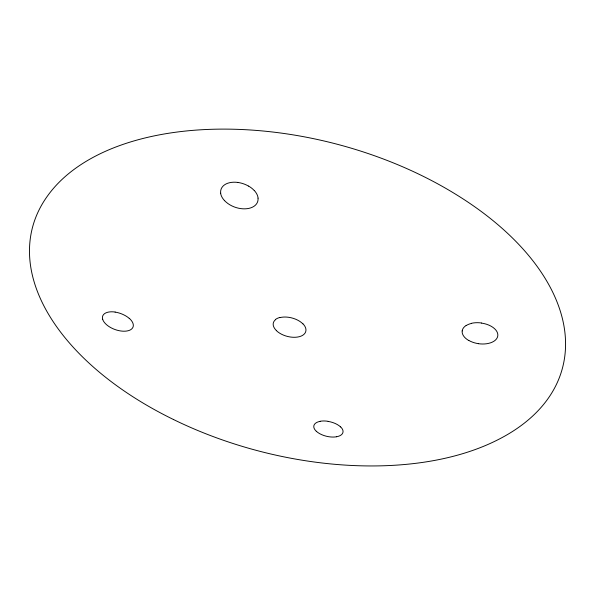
<?xml version="1.0" encoding="UTF-8"?>
<svg xmlns="http://www.w3.org/2000/svg" width="595" height="595" viewBox="0 0 595 595"><rect width="100%" height="100%" fill="white"/><g stroke="black" fill="none" stroke-linecap="round" stroke-linejoin="round"><path stroke-width="0.89" d="M276.325 330.575A16.727 9.475 14.9 0 0 290.248 336.993A16.853 9.55 14.9 0 0 299.01 336.763A16.727 9.475 14.9 0 0 303.457 334.754A16.742 9.483 14.9 0 0 305.949 329.704A16.853 9.55 14.9 0 0 302.989 323.851M275.478 319.731A16.727 9.475 14.9 0 0 273.194 324.863A16.742 9.483 14.9 0 0 276.392 330.537M275.344 319.619A16.853 9.55 14.9 0 1 279.784 317.499M279.94 317.611A16.742 9.483 14.9 0 1 288.798 317.321A16.727 9.475 14.9 0 1 302.907 323.858M224.724 200.775A19.218 12.398 18.7 0 0 240.841 208.614A19.39 12.502 18.7 0 0 250.696 207.886A19.233 12.406 18.7 0 0 258.029 198.157M224.59 200.694A19.39 12.502 18.7 0 1 220.619 193.196M254.303 190.497A19.39 12.502 18.7 0 1 258.081 198.105M248.591 186.086A19.218 12.398 18.7 0 1 254.251 190.549M237.673 182.42A19.226 12.406 18.7 0 1 248.509 186.086M237.755 182.42A19.382 12.502 18.7 0 0 227.707 183.253A19.226 12.406 18.7 0 0 222.887 186.287A19.218 12.398 18.7 0 0 220.7 193.241M102.682 319.322A16.08 8.486 20 0 1 107.226 312.397A16.199 8.546 20 0 1 115.155 312.048M115.11 312.1A16.08 8.486 20 0 1 124.162 315.045A16.058 8.471 20 0 1 129.256 318.399M129.264 318.318A16.199 8.546 20 0 1 133.124 323.888A16.058 8.471 20 0 1 131.882 328.767A16.065 8.479 20 0 1 128.297 330.694A16.199 8.546 20 0 1 120.473 330.932A16.058 8.471 20 0 1 111.615 328.061A16.08 8.486 20 0 1 106.646 324.788A16.199 8.546 20 0 1 102.667 319.277M478.454 343.672A17.887 10.398 8.1 0 1 468.905 340.496M466.138 325.599A17.887 10.398 8.1 0 1 471.597 323.397M481.6 323.107A17.887 10.398 8.1 0 1 495.843 330.046A18.036 10.487 8.1 0 1 497.755 336.101A17.887 10.398 8.1 0 1 488.257 343.449A18.036 10.487 8.1 0 1 478.35 343.687M468.793 340.511A17.887 10.398 8.1 0 1 464.301 336.919A18.021 10.479 8.1 0 1 462.196 330.887M462.196 330.932A17.887 10.398 8.1 0 1 466.019 325.562M471.515 323.293A18.021 10.479 8.1 0 1 481.593 323.003M316.339 431.286A14.875 7.452 13.1 0 0 328.596 436.693A14.987 7.512 13.1 0 0 336.495 436.775M320.088 421.364A14.875 7.452 13.1 0 0 313.773 426.756A14.979 7.504 13.1 0 0 316.302 431.271M340.593 426.86A14.987 7.512 13.1 0 1 343.055 431.464A14.853 7.445 13.1 0 1 336.517 436.76M328.142 421.401A14.853 7.445 13.1 0 1 340.571 426.927M320.095 421.282A14.979 7.504 13.1 0 1 328.113 421.32M173.628 419.587A272.629 157.244 14.9 0 0 299.731 459.801A275.083 158.939 14.9 0 0 424.384 462.144A272.703 157.333 14.9 0 0 498.29 439.556A272.874 157.526 14.9 0 0 562.468 368.052A274.875 158.701 14.9 0 0 536.512 265.556A273.06 157.742 14.9 0 0 456.268 194.617A273.127 157.824 14.9 0 0 274.801 132.269A274.786 158.597 14.9 0 0 111.369 148.772A273.053 157.735 14.9 0 0 47.027 196.647A272.889 157.541 14.9 0 0 36.637 289.401A274.994 158.835 14.9 0 0 101.767 374.188A272.703 157.325 14.9 0 0 173.628 419.587"/></g></svg>
